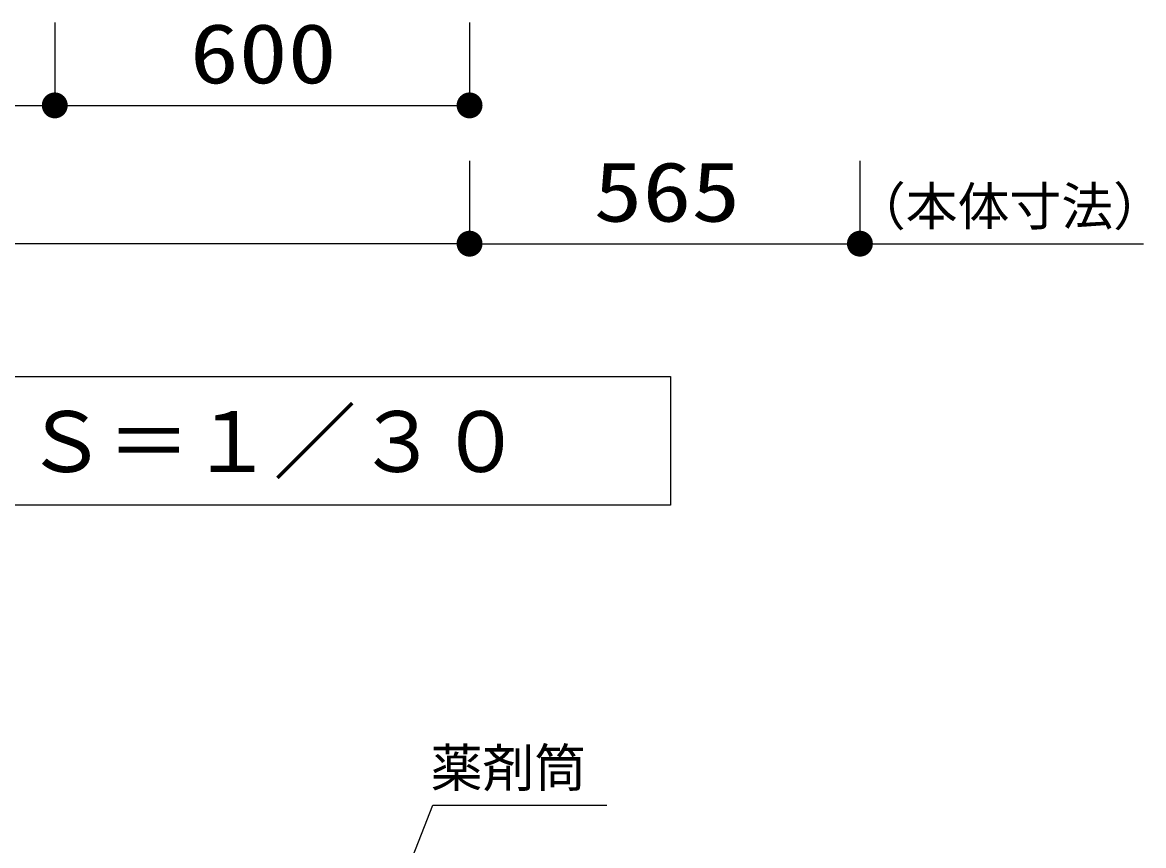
# Model space of a CAD drawing. Units: millimetres, scale not verified. Extents: x -8093 to 8093, y -5792 to 5792.
# Drawn here: x -5297 to -3675, y -1482 to -292 of the extents above; entities that cross this region are included whole.
import ezdxf
from ezdxf.enums import TextEntityAlignment as Align

# ---------------------------------------------------------------- set-up
doc = ezdxf.new("R2010")
doc.units = ezdxf.units.MM
doc.header["$LTSCALE"] = 30
doc.layers.add('0-1_00クル-フ-0躯体', color=3, linetype='Continuous', lineweight=25)
doc.layers.add('0-4_00クル-フ-6寸法', color=132, linetype='Continuous', lineweight=25)
doc.styles.add('ＭＳ ゴシック', font='')
doc.styles.get('ＭＳ ゴシック').set_extended_font_data('MS Gothic')

msp = doc.modelspace()

# ---------------------------------------------------------------- linework, layer by layer
at = {"layer": '0-1_00クル-フ-0躯体', "color": 4}
for p, q in [((-4886.06, -1894.9), (-4703.11, -1423.73)), ((-4703.11, -1423.73), (-4451.13, -1423.73))]:
    msp.add_line(p, q, dxfattribs=at)
at = {"layer": '0-1_00クル-フ-0躯体'}
msp.add_lwpolyline([(-6388.64, -803.76), (-4359.32, -803.76), (-4359.32, -990.07), (-6388.64, -990.07)], close=True, dxfattribs=at)
at = {"layer": '0-4_00クル-フ-6寸法', "color": 4}
for p, q in [((-5249.9, -291.83), (-5249.9, -411.83)), ((-5249.9, -291.83), (-5249.9, -411.83)), ((-4649.9, -291.83), (-4649.9, -411.83)), ((-6449.9, -411.83), (-5249.9, -411.83)), ((-5249.9, -411.83), (-4649.9, -411.83)), ((-4649.9, -491.83), (-4649.9, -611.83)), ((-4649.9, -491.83), (-4649.9, -611.83)), ((-4085.23, -491.83), (-4085.23, -611.83)), ((-4649.9, -611.83), (-6449.9, -611.83)), ((-4649.9, -611.83), (-4085.23, -611.83)), ((-4096.1, -611.83), (-3674.91, -611.83))]:
    msp.add_line(p, q, dxfattribs=at)
at = {"layer": '0-4_00クル-フ-6寸法'}
for points in [[(-5249.9, -411.83), (-5268.06, -407.16), (-5267.33, -404.92)], [(-5249.9, -411.83), (-5268.06, -407.16), (-5267.33, -404.92)], [(-5249.9, -411.83), (-5267.33, -404.92), (-5266.33, -402.79)], [(-5249.9, -411.83), (-5267.33, -404.92), (-5266.33, -402.79)], [(-5249.9, -411.83), (-5266.33, -402.79), (-5265.07, -400.81)], [(-5249.9, -411.83), (-5266.33, -402.79), (-5265.07, -400.81)], [(-5249.9, -411.83), (-5265.07, -400.81), (-5263.57, -398.99)], [(-5249.9, -411.83), (-5265.07, -400.81), (-5263.57, -398.99)], [(-5249.9, -411.83), (-5263.57, -398.99), (-5261.85, -397.38)], [(-5249.9, -411.83), (-5263.57, -398.99), (-5261.85, -397.38)], [(-5249.9, -411.83), (-5261.85, -397.38), (-5259.95, -396)], [(-5249.9, -411.83), (-5261.85, -397.38), (-5259.95, -396)], [(-5249.9, -411.83), (-5259.95, -396), (-5257.88, -394.86)], [(-5249.9, -411.83), (-5259.95, -396), (-5257.88, -394.86)], [(-5249.9, -411.83), (-5257.88, -394.86), (-5255.69, -393.99)], [(-5249.9, -411.83), (-5257.88, -394.86), (-5255.69, -393.99)], [(-5249.9, -411.83), (-5255.69, -393.99), (-5253.41, -393.41)], [(-5249.9, -411.83), (-5255.69, -393.99), (-5253.41, -393.41)], [(-5249.9, -411.83), (-5253.41, -393.41), (-5251.08, -393.11)], [(-5249.9, -411.83), (-5253.41, -393.41), (-5251.08, -393.11)], [(-5249.9, -411.83), (-5251.08, -393.11), (-5248.72, -393.11)], [(-5249.9, -411.83), (-5251.08, -393.11), (-5248.72, -393.11)], [(-5249.9, -411.83), (-5248.72, -393.11), (-5246.39, -393.41)], [(-5249.9, -411.83), (-5248.72, -393.11), (-5246.39, -393.41)], [(-5249.9, -411.83), (-5246.39, -393.41), (-5244.11, -393.99)], [(-5249.9, -411.83), (-5246.39, -393.41), (-5244.11, -393.99)], [(-5249.9, -411.83), (-5244.11, -393.99), (-5241.92, -394.86)], [(-5249.9, -411.83), (-5244.11, -393.99), (-5241.92, -394.86)], [(-5249.9, -411.83), (-5241.92, -394.86), (-5239.85, -396)], [(-5249.9, -411.83), (-5241.92, -394.86), (-5239.85, -396)], [(-5249.9, -411.83), (-5239.85, -396), (-5237.95, -397.38)], [(-5249.9, -411.83), (-5239.85, -396), (-5237.95, -397.38)], [(-5249.9, -411.83), (-5237.95, -397.38), (-5236.23, -398.99)], [(-5249.9, -411.83), (-5237.95, -397.38), (-5236.23, -398.99)], [(-5249.9, -411.83), (-5236.23, -398.99), (-5234.73, -400.81)], [(-5249.9, -411.83), (-5236.23, -398.99), (-5234.73, -400.81)], [(-5249.9, -411.83), (-5234.73, -400.81), (-5233.47, -402.79)], [(-5249.9, -411.83), (-5234.73, -400.81), (-5233.47, -402.79)], [(-5249.9, -411.83), (-5233.47, -402.79), (-5232.47, -404.92)], [(-5249.9, -411.83), (-5233.47, -402.79), (-5232.47, -404.92)], [(-5249.9, -411.83), (-5232.47, -404.92), (-5231.74, -407.16)], [(-5249.9, -411.83), (-5232.47, -404.92), (-5231.74, -407.16)], [(-4649.9, -411.83), (-4668.06, -407.16), (-4667.33, -404.92)], [(-4649.9, -411.83), (-4667.33, -404.92), (-4666.33, -402.79)], [(-4649.9, -411.83), (-4666.33, -402.79), (-4665.07, -400.81)], [(-4649.9, -411.83), (-4665.07, -400.81), (-4663.57, -398.99)], [(-4649.9, -411.83), (-4663.57, -398.99), (-4661.85, -397.38)], [(-4649.9, -411.83), (-4661.85, -397.38), (-4659.95, -396)], [(-4649.9, -411.83), (-4659.95, -396), (-4657.88, -394.86)], [(-4649.9, -411.83), (-4657.88, -394.86), (-4655.69, -393.99)], [(-4649.9, -411.83), (-4655.69, -393.99), (-4653.41, -393.41)], [(-4649.9, -411.83), (-4653.41, -393.41), (-4651.08, -393.11)], [(-4649.9, -411.83), (-4651.08, -393.11), (-4648.72, -393.11)], [(-4649.9, -411.83), (-4648.72, -393.11), (-4646.39, -393.41)], [(-4649.9, -411.83), (-4646.39, -393.41), (-4644.11, -393.99)], [(-4649.9, -411.83), (-4644.11, -393.99), (-4641.92, -394.86)], [(-4649.9, -411.83), (-4641.92, -394.86), (-4639.85, -396)], [(-4649.9, -411.83), (-4639.85, -396), (-4637.95, -397.38)], [(-4649.9, -411.83), (-4637.95, -397.38), (-4636.23, -398.99)], [(-4649.9, -411.83), (-4636.23, -398.99), (-4634.73, -400.81)], [(-4649.9, -411.83), (-4634.73, -400.81), (-4633.47, -402.79)], [(-4649.9, -411.83), (-4633.47, -402.79), (-4632.47, -404.92)], [(-4649.9, -411.83), (-4632.47, -404.92), (-4631.74, -407.16)], [(-5249.9, -411.83), (-5268.65, -411.83), (-5268.5, -409.48)], [(-5249.9, -411.83), (-5268.65, -411.83), (-5268.5, -409.48)], [(-5249.9, -411.83), (-5268.5, -414.18), (-5268.65, -411.83)], [(-5249.9, -411.83), (-5268.5, -414.18), (-5268.65, -411.83)], [(-5249.9, -411.83), (-5268.5, -409.48), (-5268.06, -407.16)], [(-5249.9, -411.83), (-5268.5, -409.48), (-5268.06, -407.16)], [(-5249.9, -411.83), (-5268.06, -416.49), (-5268.5, -414.18)], [(-5249.9, -411.83), (-5268.06, -416.49), (-5268.5, -414.18)], [(-5249.9, -411.83), (-5267.33, -418.73), (-5268.06, -416.49)], [(-5249.9, -411.83), (-5267.33, -418.73), (-5268.06, -416.49)], [(-5249.9, -411.83), (-5266.33, -420.86), (-5267.33, -418.73)], [(-5249.9, -411.83), (-5266.33, -420.86), (-5267.33, -418.73)], [(-5249.9, -411.83), (-5265.07, -422.85), (-5266.33, -420.86)], [(-5249.9, -411.83), (-5265.07, -422.85), (-5266.33, -420.86)], [(-5249.9, -411.83), (-5263.57, -424.66), (-5265.07, -422.85)], [(-5249.9, -411.83), (-5263.57, -424.66), (-5265.07, -422.85)], [(-5249.9, -411.83), (-5261.85, -426.27), (-5263.57, -424.66)], [(-5249.9, -411.83), (-5261.85, -426.27), (-5263.57, -424.66)], [(-5249.9, -411.83), (-5259.95, -427.66), (-5261.85, -426.27)], [(-5249.9, -411.83), (-5259.95, -427.66), (-5261.85, -426.27)], [(-5249.9, -411.83), (-5257.88, -428.79), (-5259.95, -427.66)], [(-5249.9, -411.83), (-5257.88, -428.79), (-5259.95, -427.66)], [(-5249.9, -411.83), (-5255.69, -429.66), (-5257.88, -428.79)], [(-5249.9, -411.83), (-5255.69, -429.66), (-5257.88, -428.79)], [(-5249.9, -411.83), (-5253.41, -430.24), (-5255.69, -429.66)], [(-5249.9, -411.83), (-5253.41, -430.24), (-5255.69, -429.66)], [(-5249.9, -411.83), (-5251.08, -430.54), (-5253.41, -430.24)], [(-5249.9, -411.83), (-5251.08, -430.54), (-5253.41, -430.24)], [(-5249.9, -411.83), (-5248.72, -430.54), (-5251.08, -430.54)], [(-5249.9, -411.83), (-5248.72, -430.54), (-5251.08, -430.54)], [(-5249.9, -411.83), (-5231.74, -407.16), (-5231.3, -409.48)], [(-5249.9, -411.83), (-5231.74, -407.16), (-5231.3, -409.48)], [(-5249.9, -411.83), (-5231.3, -409.48), (-5231.15, -411.83)], [(-5249.9, -411.83), (-5231.3, -409.48), (-5231.15, -411.83)], [(-5249.9, -411.83), (-5246.39, -430.24), (-5248.72, -430.54)], [(-5249.9, -411.83), (-5244.11, -429.66), (-5246.39, -430.24)], [(-5249.9, -411.83), (-5241.92, -428.79), (-5244.11, -429.66)], [(-5249.9, -411.83), (-5239.85, -427.66), (-5241.92, -428.79)], [(-5249.9, -411.83), (-5237.95, -426.27), (-5239.85, -427.66)], [(-5249.9, -411.83), (-5236.23, -424.66), (-5237.95, -426.27)], [(-5249.9, -411.83), (-5234.73, -422.85), (-5236.23, -424.66)], [(-5249.9, -411.83), (-5233.47, -420.86), (-5234.73, -422.85)], [(-5249.9, -411.83), (-5232.47, -418.73), (-5233.47, -420.86)], [(-5249.9, -411.83), (-5231.74, -416.49), (-5232.47, -418.73)], [(-5249.9, -411.83), (-5231.3, -414.18), (-5231.74, -416.49)], [(-5249.9, -411.83), (-5231.15, -411.83), (-5231.3, -414.18)], [(-5249.9, -411.83), (-5246.39, -430.24), (-5248.72, -430.54)], [(-5249.9, -411.83), (-5244.11, -429.66), (-5246.39, -430.24)], [(-5249.9, -411.83), (-5241.92, -428.79), (-5244.11, -429.66)], [(-5249.9, -411.83), (-5239.85, -427.66), (-5241.92, -428.79)], [(-5249.9, -411.83), (-5237.95, -426.27), (-5239.85, -427.66)], [(-5249.9, -411.83), (-5236.23, -424.66), (-5237.95, -426.27)], [(-5249.9, -411.83), (-5234.73, -422.85), (-5236.23, -424.66)], [(-5249.9, -411.83), (-5233.47, -420.86), (-5234.73, -422.85)], [(-5249.9, -411.83), (-5232.47, -418.73), (-5233.47, -420.86)], [(-5249.9, -411.83), (-5231.74, -416.49), (-5232.47, -418.73)], [(-5249.9, -411.83), (-5231.3, -414.18), (-5231.74, -416.49)], [(-5249.9, -411.83), (-5231.15, -411.83), (-5231.3, -414.18)], [(-4649.9, -411.83), (-4668.65, -411.83), (-4668.5, -409.48)], [(-4649.9, -411.83), (-4668.5, -414.18), (-4668.65, -411.83)], [(-4649.9, -411.83), (-4668.5, -409.48), (-4668.06, -407.16)], [(-4649.9, -411.83), (-4668.06, -416.49), (-4668.5, -414.18)], [(-4649.9, -411.83), (-4667.33, -418.73), (-4668.06, -416.49)], [(-4649.9, -411.83), (-4666.33, -420.86), (-4667.33, -418.73)], [(-4649.9, -411.83), (-4665.07, -422.85), (-4666.33, -420.86)], [(-4649.9, -411.83), (-4663.57, -424.66), (-4665.07, -422.85)], [(-4649.9, -411.83), (-4661.85, -426.27), (-4663.57, -424.66)], [(-4649.9, -411.83), (-4659.95, -427.66), (-4661.85, -426.27)], [(-4649.9, -411.83), (-4657.88, -428.79), (-4659.95, -427.66)], [(-4649.9, -411.83), (-4655.69, -429.66), (-4657.88, -428.79)], [(-4649.9, -411.83), (-4653.41, -430.24), (-4655.69, -429.66)], [(-4649.9, -411.83), (-4651.08, -430.54), (-4653.41, -430.24)], [(-4649.9, -411.83), (-4648.72, -430.54), (-4651.08, -430.54)], [(-4649.9, -411.83), (-4631.74, -407.16), (-4631.3, -409.48)], [(-4649.9, -411.83), (-4631.3, -409.48), (-4631.15, -411.83)], [(-4649.9, -411.83), (-4646.39, -430.24), (-4648.72, -430.54)], [(-4649.9, -411.83), (-4644.11, -429.66), (-4646.39, -430.24)], [(-4649.9, -411.83), (-4641.92, -428.79), (-4644.11, -429.66)], [(-4649.9, -411.83), (-4639.85, -427.66), (-4641.92, -428.79)], [(-4649.9, -411.83), (-4637.95, -426.27), (-4639.85, -427.66)], [(-4649.9, -411.83), (-4636.23, -424.66), (-4637.95, -426.27)], [(-4649.9, -411.83), (-4634.73, -422.85), (-4636.23, -424.66)], [(-4649.9, -411.83), (-4633.47, -420.86), (-4634.73, -422.85)], [(-4649.9, -411.83), (-4632.47, -418.73), (-4633.47, -420.86)], [(-4649.9, -411.83), (-4631.74, -416.49), (-4632.47, -418.73)], [(-4649.9, -411.83), (-4631.3, -414.18), (-4631.74, -416.49)], [(-4649.9, -411.83), (-4631.15, -411.83), (-4631.3, -414.18)], [(-4649.9, -611.83), (-4665.07, -600.81), (-4663.57, -598.99)], [(-4649.9, -611.83), (-4665.07, -600.81), (-4663.57, -598.99)], [(-4649.9, -611.83), (-4663.57, -598.99), (-4661.85, -597.38)], [(-4649.9, -611.83), (-4663.57, -598.99), (-4661.85, -597.38)], [(-4649.9, -611.83), (-4661.85, -597.38), (-4659.95, -596)], [(-4649.9, -611.83), (-4661.85, -597.38), (-4659.95, -596)], [(-4649.9, -611.83), (-4659.95, -596), (-4657.88, -594.86)], [(-4649.9, -611.83), (-4659.95, -596), (-4657.88, -594.86)], [(-4649.9, -611.83), (-4657.88, -594.86), (-4655.69, -593.99)], [(-4649.9, -611.83), (-4657.88, -594.86), (-4655.69, -593.99)], [(-4649.9, -611.83), (-4655.69, -593.99), (-4653.41, -593.41)], [(-4649.9, -611.83), (-4655.69, -593.99), (-4653.41, -593.41)], [(-4649.9, -611.83), (-4653.41, -593.41), (-4651.08, -593.11)], [(-4649.9, -611.83), (-4653.41, -593.41), (-4651.08, -593.11)], [(-4649.9, -611.83), (-4651.08, -593.11), (-4648.72, -593.11)], [(-4649.9, -611.83), (-4651.08, -593.11), (-4648.72, -593.11)], [(-4649.9, -611.83), (-4648.72, -593.11), (-4646.39, -593.41)], [(-4649.9, -611.83), (-4648.72, -593.11), (-4646.39, -593.41)], [(-4649.9, -611.83), (-4646.39, -593.41), (-4644.11, -593.99)], [(-4649.9, -611.83), (-4646.39, -593.41), (-4644.11, -593.99)], [(-4649.9, -611.83), (-4644.11, -593.99), (-4641.92, -594.86)], [(-4649.9, -611.83), (-4644.11, -593.99), (-4641.92, -594.86)], [(-4649.9, -611.83), (-4641.92, -594.86), (-4639.85, -596)], [(-4649.9, -611.83), (-4641.92, -594.86), (-4639.85, -596)], [(-4649.9, -611.83), (-4639.85, -596), (-4637.95, -597.38)], [(-4649.9, -611.83), (-4639.85, -596), (-4637.95, -597.38)], [(-4649.9, -611.83), (-4637.95, -597.38), (-4636.23, -598.99)], [(-4649.9, -611.83), (-4637.95, -597.38), (-4636.23, -598.99)], [(-4649.9, -611.83), (-4636.23, -598.99), (-4634.73, -600.81)], [(-4649.9, -611.83), (-4636.23, -598.99), (-4634.73, -600.81)], [(-4085.23, -611.83), (-4100.4, -600.81), (-4098.89, -598.99)], [(-4085.23, -611.83), (-4098.89, -598.99), (-4097.18, -597.38)], [(-4085.23, -611.83), (-4097.18, -597.38), (-4095.27, -596)], [(-4085.23, -611.83), (-4095.27, -596), (-4093.21, -594.86)], [(-4085.23, -611.83), (-4093.21, -594.86), (-4091.02, -593.99)], [(-4085.23, -611.83), (-4091.02, -593.99), (-4088.74, -593.41)], [(-4085.23, -611.83), (-4088.74, -593.41), (-4086.4, -593.11)], [(-4085.23, -611.83), (-4086.4, -593.11), (-4084.05, -593.11)], [(-4085.23, -611.83), (-4084.05, -593.11), (-4081.71, -593.41)], [(-4085.23, -611.83), (-4081.71, -593.41), (-4079.43, -593.99)], [(-4085.23, -611.83), (-4079.43, -593.99), (-4077.24, -594.86)], [(-4085.23, -611.83), (-4077.24, -594.86), (-4075.18, -596)], [(-4085.23, -611.83), (-4075.18, -596), (-4073.27, -597.38)], [(-4085.23, -611.83), (-4073.27, -597.38), (-4071.56, -598.99)], [(-4085.23, -611.83), (-4071.56, -598.99), (-4070.06, -600.81)], [(-4649.9, -611.83), (-4668.65, -611.83), (-4668.5, -609.48)], [(-4649.9, -611.83), (-4668.65, -611.83), (-4668.5, -609.48)], [(-4649.9, -611.83), (-4668.5, -614.18), (-4668.65, -611.83)], [(-4649.9, -611.83), (-4668.5, -614.18), (-4668.65, -611.83)], [(-4649.9, -611.83), (-4668.5, -609.48), (-4668.06, -607.16)], [(-4649.9, -611.83), (-4668.5, -609.48), (-4668.06, -607.16)], [(-4649.9, -611.83), (-4668.06, -616.49), (-4668.5, -614.18)], [(-4649.9, -611.83), (-4668.06, -616.49), (-4668.5, -614.18)], [(-4649.9, -611.83), (-4668.06, -607.16), (-4667.33, -604.92)], [(-4649.9, -611.83), (-4668.06, -607.16), (-4667.33, -604.92)], [(-4649.9, -611.83), (-4667.33, -618.73), (-4668.06, -616.49)], [(-4649.9, -611.83), (-4667.33, -618.73), (-4668.06, -616.49)], [(-4649.9, -611.83), (-4667.33, -604.92), (-4666.33, -602.79)], [(-4649.9, -611.83), (-4667.33, -604.92), (-4666.33, -602.79)], [(-4649.9, -611.83), (-4666.33, -620.86), (-4667.33, -618.73)], [(-4649.9, -611.83), (-4666.33, -620.86), (-4667.33, -618.73)], [(-4649.9, -611.83), (-4666.33, -602.79), (-4665.07, -600.81)], [(-4649.9, -611.83), (-4666.33, -602.79), (-4665.07, -600.81)], [(-4649.9, -611.83), (-4665.07, -622.85), (-4666.33, -620.86)], [(-4649.9, -611.83), (-4665.07, -622.85), (-4666.33, -620.86)], [(-4649.9, -611.83), (-4663.57, -624.66), (-4665.07, -622.85)], [(-4649.9, -611.83), (-4663.57, -624.66), (-4665.07, -622.85)], [(-4649.9, -611.83), (-4661.85, -626.27), (-4663.57, -624.66)], [(-4649.9, -611.83), (-4661.85, -626.27), (-4663.57, -624.66)], [(-4649.9, -611.83), (-4659.95, -627.66), (-4661.85, -626.27)], [(-4649.9, -611.83), (-4659.95, -627.66), (-4661.85, -626.27)], [(-4649.9, -611.83), (-4657.88, -628.79), (-4659.95, -627.66)], [(-4649.9, -611.83), (-4657.88, -628.79), (-4659.95, -627.66)], [(-4649.9, -611.83), (-4655.69, -629.66), (-4657.88, -628.79)], [(-4649.9, -611.83), (-4655.69, -629.66), (-4657.88, -628.79)], [(-4649.9, -611.83), (-4653.41, -630.24), (-4655.69, -629.66)], [(-4649.9, -611.83), (-4653.41, -630.24), (-4655.69, -629.66)], [(-4649.9, -611.83), (-4651.08, -630.54), (-4653.41, -630.24)], [(-4649.9, -611.83), (-4651.08, -630.54), (-4653.41, -630.24)], [(-4649.9, -611.83), (-4648.72, -630.54), (-4651.08, -630.54)], [(-4649.9, -611.83), (-4648.72, -630.54), (-4651.08, -630.54)], [(-4649.9, -611.83), (-4634.73, -600.81), (-4633.47, -602.79)], [(-4649.9, -611.83), (-4634.73, -600.81), (-4633.47, -602.79)], [(-4649.9, -611.83), (-4633.47, -602.79), (-4632.47, -604.92)], [(-4649.9, -611.83), (-4633.47, -602.79), (-4632.47, -604.92)], [(-4649.9, -611.83), (-4632.47, -604.92), (-4631.74, -607.16)], [(-4649.9, -611.83), (-4632.47, -604.92), (-4631.74, -607.16)], [(-4649.9, -611.83), (-4631.74, -607.16), (-4631.3, -609.48)], [(-4649.9, -611.83), (-4631.74, -607.16), (-4631.3, -609.48)], [(-4649.9, -611.83), (-4631.3, -609.48), (-4631.15, -611.83)], [(-4649.9, -611.83), (-4631.3, -609.48), (-4631.15, -611.83)], [(-4649.9, -611.83), (-4646.39, -630.24), (-4648.72, -630.54)], [(-4649.9, -611.83), (-4644.11, -629.66), (-4646.39, -630.24)], [(-4649.9, -611.83), (-4641.92, -628.79), (-4644.11, -629.66)], [(-4649.9, -611.83), (-4639.85, -627.66), (-4641.92, -628.79)], [(-4649.9, -611.83), (-4637.95, -626.27), (-4639.85, -627.66)], [(-4649.9, -611.83), (-4636.23, -624.66), (-4637.95, -626.27)], [(-4649.9, -611.83), (-4634.73, -622.85), (-4636.23, -624.66)], [(-4649.9, -611.83), (-4633.47, -620.86), (-4634.73, -622.85)], [(-4649.9, -611.83), (-4632.47, -618.73), (-4633.47, -620.86)], [(-4649.9, -611.83), (-4631.74, -616.49), (-4632.47, -618.73)], [(-4649.9, -611.83), (-4631.3, -614.18), (-4631.74, -616.49)], [(-4649.9, -611.83), (-4631.15, -611.83), (-4631.3, -614.18)], [(-4649.9, -611.83), (-4646.39, -630.24), (-4648.72, -630.54)], [(-4649.9, -611.83), (-4644.11, -629.66), (-4646.39, -630.24)], [(-4649.9, -611.83), (-4641.92, -628.79), (-4644.11, -629.66)], [(-4649.9, -611.83), (-4639.85, -627.66), (-4641.92, -628.79)], [(-4649.9, -611.83), (-4637.95, -626.27), (-4639.85, -627.66)], [(-4649.9, -611.83), (-4636.23, -624.66), (-4637.95, -626.27)], [(-4649.9, -611.83), (-4634.73, -622.85), (-4636.23, -624.66)], [(-4649.9, -611.83), (-4633.47, -620.86), (-4634.73, -622.85)], [(-4649.9, -611.83), (-4632.47, -618.73), (-4633.47, -620.86)], [(-4649.9, -611.83), (-4631.74, -616.49), (-4632.47, -618.73)], [(-4649.9, -611.83), (-4631.3, -614.18), (-4631.74, -616.49)], [(-4649.9, -611.83), (-4631.15, -611.83), (-4631.3, -614.18)], [(-4085.23, -611.83), (-4103.98, -611.83), (-4103.83, -609.48)], [(-4085.23, -611.83), (-4103.83, -614.18), (-4103.98, -611.83)], [(-4085.23, -611.83), (-4103.83, -609.48), (-4103.39, -607.16)], [(-4085.23, -611.83), (-4103.39, -616.49), (-4103.83, -614.18)], [(-4085.23, -611.83), (-4103.39, -607.16), (-4102.66, -604.92)], [(-4085.23, -611.83), (-4102.66, -618.73), (-4103.39, -616.49)], [(-4085.23, -611.83), (-4102.66, -604.92), (-4101.66, -602.79)], [(-4085.23, -611.83), (-4101.66, -620.86), (-4102.66, -618.73)], [(-4085.23, -611.83), (-4101.66, -602.79), (-4100.4, -600.81)], [(-4085.23, -611.83), (-4100.4, -622.85), (-4101.66, -620.86)], [(-4085.23, -611.83), (-4098.89, -624.66), (-4100.4, -622.85)], [(-4085.23, -611.83), (-4097.18, -626.27), (-4098.89, -624.66)], [(-4085.23, -611.83), (-4095.27, -627.66), (-4097.18, -626.27)], [(-4085.23, -611.83), (-4093.21, -628.79), (-4095.27, -627.66)], [(-4085.23, -611.83), (-4091.02, -629.66), (-4093.21, -628.79)], [(-4085.23, -611.83), (-4088.74, -630.24), (-4091.02, -629.66)], [(-4085.23, -611.83), (-4086.4, -630.54), (-4088.74, -630.24)], [(-4085.23, -611.83), (-4084.05, -630.54), (-4086.4, -630.54)], [(-4085.23, -611.83), (-4070.06, -600.81), (-4068.8, -602.79)], [(-4085.23, -611.83), (-4068.8, -602.79), (-4067.79, -604.92)], [(-4085.23, -611.83), (-4067.79, -604.92), (-4067.07, -607.16)], [(-4085.23, -611.83), (-4067.07, -607.16), (-4066.62, -609.48)], [(-4085.23, -611.83), (-4066.62, -609.48), (-4066.48, -611.83)], [(-4085.23, -611.83), (-4081.71, -630.24), (-4084.05, -630.54)], [(-4085.23, -611.83), (-4079.43, -629.66), (-4081.71, -630.24)], [(-4085.23, -611.83), (-4077.24, -628.79), (-4079.43, -629.66)], [(-4085.23, -611.83), (-4075.18, -627.66), (-4077.24, -628.79)], [(-4085.23, -611.83), (-4073.27, -626.27), (-4075.18, -627.66)], [(-4085.23, -611.83), (-4071.56, -624.66), (-4073.27, -626.27)], [(-4085.23, -611.83), (-4070.06, -622.85), (-4071.56, -624.66)], [(-4085.23, -611.83), (-4068.8, -620.86), (-4070.06, -622.85)], [(-4085.23, -611.83), (-4067.79, -618.73), (-4068.8, -620.86)], [(-4085.23, -611.83), (-4067.07, -616.49), (-4067.79, -618.73)], [(-4085.23, -611.83), (-4066.62, -614.18), (-4067.07, -616.49)], [(-4085.23, -611.83), (-4066.48, -611.83), (-4066.62, -614.18)]]:
    msp.add_solid(points, dxfattribs=at)

# ---------------------------------------------------------------- texts
at = {"layer": '0-1_00クル-フ-0躯体', "color": 4, "style": 'ＭＳ ゴシック'}
for s, height, p in [('Ｓ＝１／３０', 87.98, (-5293.84, -968.37)), ('薬剤筒', 54.99, (-4706.22, -1413.85))]:
    msp.add_text(s, height=height, dxfattribs=at).set_placement(p, align=Align.BOTTOM_LEFT)
at = {"layer": '0-4_00クル-フ-6寸法', "color": 3, "style": 'ＭＳ ゴシック', "width": 1.2}
for s, p in [('600', (-5054.47, -405.98)), ('565', (-4470.42, -605.98))]:
    msp.add_text(s, height=86.66, dxfattribs=at).set_placement(p, align=Align.BOTTOM_LEFT)
at = {"layer": '0-4_00クル-フ-6寸法', "color": 4, "style": 'ＭＳ ゴシック'}
msp.add_text('（本体寸法）', height=54.99, dxfattribs=at).set_placement((-4093.92, -601.77), align=Align.BOTTOM_LEFT)

doc.saveas('drawing.dxf')
